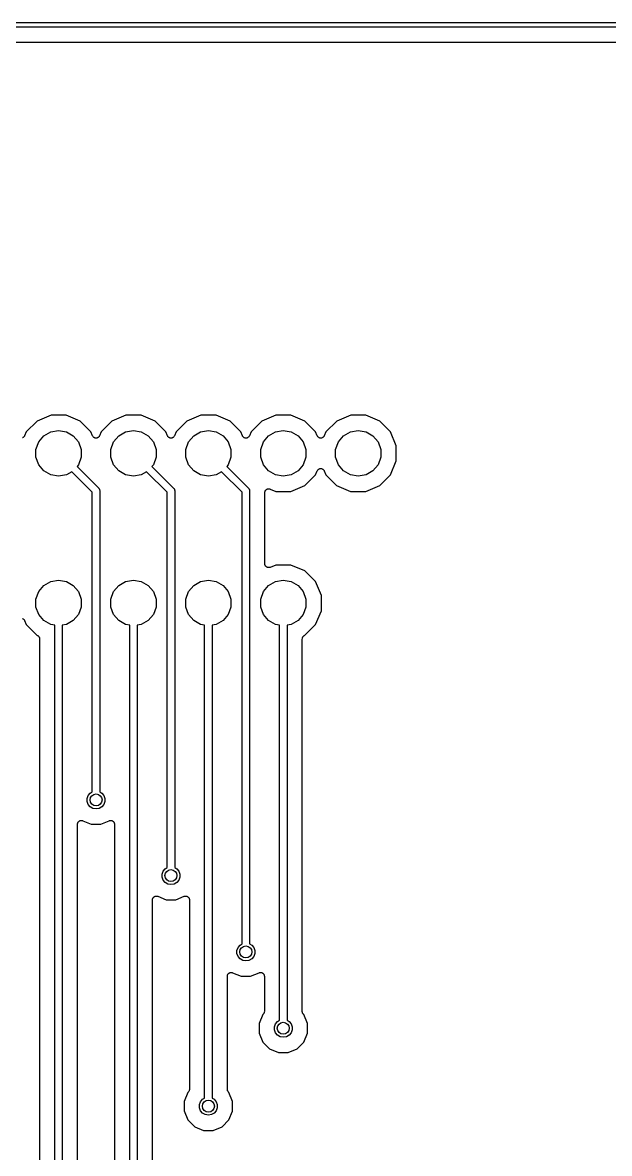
# Model space of a CAD drawing. Extents: x 70 to 225, y -126 to -70.
# Drawn here: x 166.54 to 186.12, y -107.48 to -69.72 of the extents above; entities that cross this region are included whole.
import ezdxf

# ---------------------------------------------------------------- set-up
doc = ezdxf.new("R2010")
doc.units = 0
doc.header["$MEASUREMENT"] = 0
doc.layers.add('BLACK', color=7, linetype='CONTINUOUS')

msp = doc.modelspace()

# ---------------------------------------------------------------- linework, layer by layer
at = {"layer": 'Black'}
for p, q in [((70.2, -69.725), (225.2, -69.725)), ((225.125, -69.875), (70.275, -69.875)), ((96.6081, -70.383), (202.217, -70.383)), ((167.023, -83.0301), (166.665, -83.387)), ((167.49, -82.8371), (167.023, -83.0301)), ((167.995, -82.8376), (167.49, -82.8371)), ((168.462, -83.0313), (167.995, -82.8376)), ((168.819, -83.3889), (168.462, -83.0313)), ((169.523, -83.0301), (169.165, -83.387)), ((169.99, -82.8371), (169.523, -83.0301)), ((170.495, -82.8376), (169.99, -82.8371)), ((170.962, -83.0313), (170.495, -82.8376)), ((171.319, -83.3889), (170.962, -83.0313)), ((172.023, -83.0301), (171.665, -83.387)), ((172.49, -82.8371), (172.023, -83.0301)), ((172.995, -82.8376), (172.49, -82.8371)), ((173.462, -83.0313), (172.995, -82.8376)), ((173.819, -83.3889), (173.462, -83.0313)), ((174.523, -83.0301), (174.165, -83.387)), ((174.99, -82.8371), (174.523, -83.0301)), ((175.495, -82.8376), (174.99, -82.8371)), ((175.962, -83.0313), (175.495, -82.8376)), ((176.319, -83.3889), (175.962, -83.0313)), ((177.023, -83.0301), (176.665, -83.387)), ((177.49, -82.8371), (177.023, -83.0301)), ((177.995, -82.8376), (177.49, -82.8371)), ((178.462, -83.0313), (177.995, -82.8376)), ((178.819, -83.3889), (178.462, -83.0313)), ((166.665, -83.387), (166.609, -83.5233)), ((167.25, -83.5214), (167.48, -83.3886)), ((167.48, -83.3886), (167.741, -83.3424)), ((167.741, -83.3424), (168.003, -83.3886)), ((168.003, -83.3886), (168.233, -83.5214)), ((168.874, -83.5231), (168.819, -83.3889)), ((169.165, -83.387), (169.109, -83.5233)), ((169.75, -83.5214), (169.98, -83.3886)), ((169.98, -83.3886), (170.241, -83.3424)), ((170.241, -83.3424), (170.503, -83.3886)), ((170.503, -83.3886), (170.733, -83.5214)), ((171.374, -83.5231), (171.319, -83.3889)), ((171.665, -83.387), (171.609, -83.5233)), ((172.25, -83.5214), (172.48, -83.3886)), ((172.48, -83.3886), (172.741, -83.3424)), ((172.741, -83.3424), (173.003, -83.3886)), ((173.003, -83.3886), (173.233, -83.5214)), ((173.874, -83.5231), (173.819, -83.3889)), ((174.165, -83.387), (174.109, -83.5233)), ((174.75, -83.5214), (174.98, -83.3886)), ((174.98, -83.3886), (175.241, -83.3424)), ((175.241, -83.3424), (175.503, -83.3886)), ((175.503, -83.3886), (175.733, -83.5214)), ((176.374, -83.5231), (176.319, -83.3889)), ((176.665, -83.387), (176.609, -83.5233)), ((177.25, -83.5214), (177.48, -83.3886)), ((177.48, -83.3886), (177.741, -83.3424)), ((177.741, -83.3424), (178.003, -83.3886)), ((178.003, -83.3886), (178.233, -83.5214)), ((179.012, -83.8558), (178.819, -83.3889)), ((166.55, -83.5873), (166.534, -83.5922)), ((166.554, -83.5839), (166.55, -83.5873)), ((166.56, -83.5817), (166.554, -83.5839)), ((166.572, -83.5705), (166.56, -83.5817)), ((166.585, -83.5604), (166.572, -83.5705)), ((166.588, -83.5557), (166.585, -83.5604)), ((166.592, -83.552), (166.588, -83.5557)), ((166.6, -83.5372), (166.592, -83.552)), ((166.609, -83.5233), (166.6, -83.5372)), ((166.988, -83.9745), (167.079, -83.7249)), ((167.079, -83.7249), (167.25, -83.5214)), ((168.233, -83.5214), (168.404, -83.7249)), ((168.404, -83.7249), (168.495, -83.9745)), ((168.883, -83.5371), (168.874, -83.5231)), ((168.891, -83.5518), (168.883, -83.5371)), ((168.895, -83.5556), (168.891, -83.5518)), ((168.898, -83.5603), (168.895, -83.5556)), ((168.911, -83.5704), (168.898, -83.5603)), ((168.923, -83.5816), (168.911, -83.5704)), ((168.928, -83.5838), (168.923, -83.5816)), ((168.933, -83.5872), (168.928, -83.5838)), ((168.949, -83.5922), (168.933, -83.5872)), ((168.964, -83.5985), (168.949, -83.5922)), ((168.969, -83.5988), (168.964, -83.5985)), ((168.975, -83.6005), (168.969, -83.5988)), ((168.991, -83.5998), (168.975, -83.6005)), ((169.008, -83.6005), (168.991, -83.5998)), ((169.013, -83.5988), (169.008, -83.6005)), ((169.019, -83.5986), (169.013, -83.5988)), ((169.034, -83.5922), (169.019, -83.5986)), ((169.05, -83.5873), (169.034, -83.5922)), ((169.054, -83.5839), (169.05, -83.5873)), ((169.06, -83.5817), (169.054, -83.5839)), ((169.072, -83.5705), (169.06, -83.5817)), ((169.085, -83.5604), (169.072, -83.5705)), ((169.088, -83.5557), (169.085, -83.5604)), ((169.092, -83.552), (169.088, -83.5557)), ((169.1, -83.5372), (169.092, -83.552)), ((169.109, -83.5233), (169.1, -83.5372)), ((169.488, -83.9745), (169.579, -83.7249)), ((169.579, -83.7249), (169.75, -83.5214)), ((170.733, -83.5214), (170.904, -83.7249)), ((170.904, -83.7249), (170.995, -83.9745)), ((171.383, -83.5371), (171.374, -83.5231)), ((171.391, -83.5518), (171.383, -83.5371)), ((171.395, -83.5556), (171.391, -83.5518)), ((171.398, -83.5603), (171.395, -83.5556)), ((171.411, -83.5704), (171.398, -83.5603)), ((171.423, -83.5816), (171.411, -83.5704)), ((171.428, -83.5838), (171.423, -83.5816)), ((171.433, -83.5872), (171.428, -83.5838)), ((171.449, -83.5922), (171.433, -83.5872)), ((171.464, -83.5985), (171.449, -83.5922)), ((171.469, -83.5988), (171.464, -83.5985)), ((171.475, -83.6005), (171.469, -83.5988)), ((171.491, -83.5998), (171.475, -83.6005)), ((171.508, -83.6005), (171.491, -83.5998)), ((171.513, -83.5988), (171.508, -83.6005)), ((171.519, -83.5986), (171.513, -83.5988)), ((171.534, -83.5922), (171.519, -83.5986)), ((171.55, -83.5873), (171.534, -83.5922)), ((171.554, -83.5839), (171.55, -83.5873)), ((171.56, -83.5817), (171.554, -83.5839)), ((171.572, -83.5705), (171.56, -83.5817)), ((171.585, -83.5604), (171.572, -83.5705)), ((171.588, -83.5557), (171.585, -83.5604)), ((171.592, -83.552), (171.588, -83.5557)), ((171.6, -83.5372), (171.592, -83.552)), ((171.609, -83.5233), (171.6, -83.5372)), ((171.988, -83.9745), (172.079, -83.7249)), ((172.079, -83.7249), (172.25, -83.5214)), ((173.233, -83.5214), (173.404, -83.7249)), ((173.404, -83.7249), (173.495, -83.9745)), ((173.883, -83.5371), (173.874, -83.5231)), ((173.891, -83.5518), (173.883, -83.5371)), ((173.895, -83.5556), (173.891, -83.5518)), ((173.898, -83.5603), (173.895, -83.5556)), ((173.911, -83.5704), (173.898, -83.5603)), ((173.923, -83.5816), (173.911, -83.5704)), ((173.928, -83.5838), (173.923, -83.5816)), ((173.933, -83.5872), (173.928, -83.5838)), ((173.949, -83.5922), (173.933, -83.5872)), ((173.964, -83.5985), (173.949, -83.5922)), ((173.969, -83.5988), (173.964, -83.5985)), ((173.975, -83.6005), (173.969, -83.5988)), ((173.991, -83.5998), (173.975, -83.6005)), ((174.008, -83.6005), (173.991, -83.5998)), ((174.013, -83.5988), (174.008, -83.6005)), ((174.019, -83.5986), (174.013, -83.5988)), ((174.034, -83.5922), (174.019, -83.5986)), ((174.05, -83.5873), (174.034, -83.5922)), ((174.054, -83.5839), (174.05, -83.5873)), ((174.06, -83.5817), (174.054, -83.5839)), ((174.072, -83.5705), (174.06, -83.5817)), ((174.085, -83.5604), (174.072, -83.5705)), ((174.088, -83.5557), (174.085, -83.5604)), ((174.092, -83.552), (174.088, -83.5557)), ((174.1, -83.5372), (174.092, -83.552)), ((174.109, -83.5233), (174.1, -83.5372)), ((174.488, -83.9745), (174.579, -83.7249)), ((174.579, -83.7249), (174.75, -83.5214)), ((175.733, -83.5214), (175.904, -83.7249)), ((175.904, -83.7249), (175.995, -83.9745)), ((176.383, -83.5371), (176.374, -83.5231)), ((176.391, -83.5518), (176.383, -83.5371)), ((176.395, -83.5556), (176.391, -83.5518)), ((176.398, -83.5603), (176.395, -83.5556)), ((176.411, -83.5704), (176.398, -83.5603)), ((176.423, -83.5816), (176.411, -83.5704)), ((176.428, -83.5838), (176.423, -83.5816)), ((176.433, -83.5872), (176.428, -83.5838)), ((176.449, -83.5922), (176.433, -83.5872)), ((176.464, -83.5985), (176.449, -83.5922)), ((176.469, -83.5988), (176.464, -83.5985)), ((176.475, -83.6005), (176.469, -83.5988)), ((176.491, -83.5998), (176.475, -83.6005)), ((176.508, -83.6005), (176.491, -83.5998)), ((176.513, -83.5988), (176.508, -83.6005)), ((176.519, -83.5986), (176.513, -83.5988)), ((176.534, -83.5922), (176.519, -83.5986)), ((176.55, -83.5873), (176.534, -83.5922)), ((176.554, -83.5839), (176.55, -83.5873)), ((176.56, -83.5817), (176.554, -83.5839)), ((176.572, -83.5705), (176.56, -83.5817)), ((176.585, -83.5604), (176.572, -83.5705)), ((176.588, -83.5557), (176.585, -83.5604)), ((176.592, -83.552), (176.588, -83.5557)), ((176.6, -83.5372), (176.592, -83.552)), ((176.609, -83.5233), (176.6, -83.5372)), ((176.988, -83.9745), (177.079, -83.7249)), ((177.079, -83.7249), (177.25, -83.5214)), ((178.233, -83.5214), (178.404, -83.7249)), ((178.404, -83.7249), (178.495, -83.9745)), ((166.988, -84.2402), (166.988, -83.9745)), ((168.495, -83.9745), (168.495, -84.2402)), ((169.488, -84.2402), (169.488, -83.9745)), ((170.995, -83.9745), (170.995, -84.2402)), ((171.988, -84.2402), (171.988, -83.9745)), ((173.495, -83.9745), (173.495, -84.2402)), ((174.488, -84.2402), (174.488, -83.9745)), ((175.995, -83.9745), (175.995, -84.2402)), ((176.988, -84.2402), (176.988, -83.9745)), ((178.495, -83.9745), (178.495, -84.2402)), ((179.011, -84.3611), (179.012, -83.8558)), ((167.079, -84.4898), (166.988, -84.2402)), ((167.25, -84.6933), (167.079, -84.4898)), ((168.404, -84.4898), (168.357, -84.5459)), ((168.357, -84.5459), (169.08, -85.2689)), ((168.495, -84.2402), (168.404, -84.4898)), ((169.579, -84.4898), (169.488, -84.2402)), ((169.75, -84.6933), (169.579, -84.4898)), ((170.904, -84.4898), (170.857, -84.5459)), ((170.857, -84.5459), (171.58, -85.2689)), ((170.995, -84.2402), (170.904, -84.4898)), ((172.079, -84.4898), (171.988, -84.2402)), ((172.25, -84.6933), (172.079, -84.4898)), ((173.404, -84.4898), (173.357, -84.5459)), ((173.357, -84.5459), (174.08, -85.2689)), ((173.495, -84.2402), (173.404, -84.4898)), ((174.579, -84.4898), (174.488, -84.2402)), ((174.75, -84.6933), (174.579, -84.4898)), ((175.904, -84.4898), (175.733, -84.6933)), ((175.995, -84.2402), (175.904, -84.4898)), ((177.079, -84.4898), (176.988, -84.2402)), ((177.25, -84.6933), (177.079, -84.4898)), ((178.404, -84.4898), (178.233, -84.6933)), ((178.495, -84.2402), (178.404, -84.4898)), ((178.817, -84.8277), (179.011, -84.3611)), ((167.48, -84.8261), (167.25, -84.6933)), ((167.741, -84.8722), (167.48, -84.8261)), ((168.003, -84.8261), (167.741, -84.8722)), ((168.181, -84.7235), (168.003, -84.8261)), ((168.866, -85.4091), (168.181, -84.7235)), ((169.98, -84.8261), (169.75, -84.6933)), ((170.241, -84.8722), (169.98, -84.8261)), ((170.503, -84.8261), (170.241, -84.8722)), ((170.681, -84.7235), (170.503, -84.8261)), ((171.366, -85.4091), (170.681, -84.7235)), ((172.48, -84.8261), (172.25, -84.6933)), ((172.741, -84.8722), (172.48, -84.8261)), ((173.003, -84.8261), (172.741, -84.8722)), ((173.181, -84.7235), (173.003, -84.8261)), ((173.866, -85.4091), (173.181, -84.7235)), ((174.98, -84.8261), (174.75, -84.6933)), ((175.241, -84.8722), (174.98, -84.8261)), ((175.503, -84.8261), (175.241, -84.8722)), ((175.733, -84.6933), (175.503, -84.8261)), ((175.96, -85.1846), (176.317, -84.8277)), ((176.317, -84.8277), (176.374, -84.6914)), ((176.374, -84.6914), (176.383, -84.6774)), ((176.383, -84.6774), (176.391, -84.6627)), ((176.391, -84.6627), (176.395, -84.6589)), ((176.395, -84.6589), (176.398, -84.6542)), ((176.398, -84.6542), (176.411, -84.6441)), ((176.411, -84.6441), (176.423, -84.6329)), ((176.423, -84.6329), (176.428, -84.6308)), ((176.428, -84.6308), (176.433, -84.6274)), ((176.433, -84.6274), (176.449, -84.6224)), ((176.449, -84.6224), (176.464, -84.6161)), ((176.464, -84.6161), (176.469, -84.6159)), ((176.469, -84.6159), (176.475, -84.6142)), ((176.475, -84.6142), (176.491, -84.6149)), ((176.491, -84.6149), (176.508, -84.6142)), ((176.508, -84.6142), (176.513, -84.6159)), ((176.513, -84.6159), (176.519, -84.6161)), ((176.519, -84.6161), (176.534, -84.6225)), ((176.534, -84.6225), (176.55, -84.6275)), ((176.55, -84.6275), (176.554, -84.6309)), ((176.554, -84.6309), (176.56, -84.6331)), ((176.56, -84.6331), (176.572, -84.6443)), ((176.572, -84.6443), (176.585, -84.6544)), ((176.585, -84.6544), (176.588, -84.6591)), ((176.588, -84.6591), (176.592, -84.6629)), ((176.592, -84.6629), (176.6, -84.6776)), ((176.6, -84.6776), (176.609, -84.6916)), ((176.609, -84.6916), (176.664, -84.8258)), ((176.664, -84.8258), (177.021, -85.1834)), ((177.48, -84.8261), (177.25, -84.6933)), ((177.741, -84.8722), (177.48, -84.8261)), ((178.003, -84.8261), (177.741, -84.8722)), ((178.233, -84.6933), (178.003, -84.8261)), ((178.46, -85.1846), (178.817, -84.8277)), ((169.08, -85.2689), (169.083, -85.2734)), ((169.083, -85.2734), (169.087, -85.277)), ((169.087, -85.277), (169.095, -85.2911)), ((169.095, -85.2911), (169.105, -85.3045)), ((169.105, -85.3045), (169.106, -85.3098)), ((169.106, -85.3098), (169.109, -85.3146)), ((169.109, -85.3146), (169.112, -85.3307)), ((169.112, -85.3307), (169.116, -85.3464)), ((171.58, -85.2689), (171.583, -85.2734)), ((171.583, -85.2734), (171.587, -85.277)), ((171.587, -85.277), (171.595, -85.2911)), ((171.595, -85.2911), (171.605, -85.3045)), ((171.605, -85.3045), (171.606, -85.3098)), ((171.606, -85.3098), (171.609, -85.3146)), ((171.609, -85.3146), (171.612, -85.3307)), ((171.612, -85.3307), (171.616, -85.3464)), ((174.08, -85.2689), (174.083, -85.2734)), ((174.083, -85.2734), (174.087, -85.277)), ((174.087, -85.277), (174.095, -85.2911)), ((174.095, -85.2911), (174.105, -85.3045)), ((174.105, -85.3045), (174.106, -85.3098)), ((174.106, -85.3098), (174.109, -85.3146)), ((174.109, -85.3146), (174.112, -85.3307)), ((174.112, -85.3307), (174.116, -85.3464)), ((174.654, -85.3349), (174.665, -85.3259)), ((174.665, -85.3259), (174.674, -85.3157)), ((174.674, -85.3157), (174.681, -85.3119)), ((174.681, -85.3119), (174.688, -85.3065)), ((174.688, -85.3065), (174.701, -85.3018)), ((174.701, -85.3018), (174.713, -85.2954)), ((174.713, -85.2954), (174.721, -85.2943)), ((174.721, -85.2943), (174.729, -85.2914)), ((174.729, -85.2914), (174.743, -85.2914)), ((174.743, -85.2914), (174.757, -85.2896)), ((174.757, -85.2896), (174.765, -85.2914)), ((174.765, -85.2914), (174.773, -85.2914)), ((174.773, -85.2914), (174.786, -85.2962)), ((174.786, -85.2962), (174.8, -85.2992)), ((174.8, -85.2992), (174.988, -85.3771)), ((175.493, -85.3776), (175.96, -85.1846)), ((177.021, -85.1834), (177.488, -85.3771)), ((177.993, -85.3776), (178.46, -85.1846)), ((168.866, -95.4121), (168.866, -85.4091)), ((169.116, -85.3464), (169.115, -85.3519)), ((169.115, -85.3519), (169.116, -85.3573)), ((169.116, -85.3573), (169.116, -95.4121)), ((171.366, -97.9371), (171.366, -85.4091)), ((171.616, -85.3464), (171.615, -85.3519)), ((171.615, -85.3519), (171.616, -85.3573)), ((171.616, -85.3573), (171.616, -97.9371)), ((173.866, -100.487), (173.866, -85.4091)), ((174.116, -85.3464), (174.115, -85.3519)), ((174.115, -85.3519), (174.116, -85.3573)), ((174.116, -85.3573), (174.116, -100.487)), ((174.624, -85.4165), (174.627, -85.4028)), ((174.624, -87.0228), (174.624, -85.4165)), ((174.627, -85.3889), (174.631, -85.3813)), ((174.627, -85.4028), (174.627, -85.3889)), ((174.631, -85.3813), (174.632, -85.3731)), ((174.632, -85.3731), (174.639, -85.361)), ((174.639, -85.361), (174.644, -85.3482)), ((174.644, -85.3482), (174.65, -85.3421)), ((174.65, -85.3421), (174.654, -85.3349)), ((174.988, -85.3771), (175.493, -85.3776)), ((177.488, -85.3771), (177.993, -85.3776)), ((174.624, -87.7982), (174.624, -87.0228)), ((174.627, -87.8118), (174.624, -87.7982)), ((174.627, -87.8256), (174.627, -87.8118)), ((174.631, -87.8334), (174.627, -87.8256)), ((174.632, -87.8417), (174.631, -87.8334)), ((174.639, -87.8536), (174.632, -87.8417)), ((174.644, -87.8664), (174.639, -87.8536)), ((174.65, -87.8726), (174.644, -87.8664)), ((174.654, -87.8799), (174.65, -87.8726)), ((174.665, -87.8888), (174.654, -87.8799)), ((174.674, -87.8989), (174.665, -87.8888)), ((174.681, -87.9028), (174.674, -87.8989)), ((174.688, -87.9082), (174.681, -87.9028)), ((174.701, -87.9129), (174.688, -87.9082)), ((174.713, -87.9193), (174.701, -87.9129)), ((174.721, -87.9204), (174.713, -87.9193)), ((174.729, -87.9233), (174.721, -87.9204)), ((174.743, -87.9233), (174.729, -87.9233)), ((174.757, -87.9251), (174.743, -87.9233)), ((174.765, -87.9233), (174.757, -87.9251)), ((174.773, -87.9233), (174.765, -87.9233)), ((174.786, -87.9186), (174.773, -87.9233)), ((174.8, -87.9156), (174.786, -87.9186)), ((174.99, -87.8371), (174.8, -87.9156)), ((175.495, -87.8376), (174.99, -87.8371)), ((175.962, -88.0313), (175.495, -87.8376)), ((167.48, -88.3886), (167.741, -88.3424)), ((167.741, -88.3424), (168.003, -88.3886)), ((169.98, -88.3886), (170.241, -88.3424)), ((170.241, -88.3424), (170.503, -88.3886)), ((172.48, -88.3886), (172.741, -88.3424)), ((172.741, -88.3424), (173.003, -88.3886)), ((174.98, -88.3886), (175.241, -88.3424)), ((175.241, -88.3424), (175.503, -88.3886)), ((176.319, -88.3889), (175.962, -88.0313)), ((166.988, -88.9745), (167.079, -88.7249)), ((167.079, -88.7249), (167.25, -88.5214)), ((167.25, -88.5214), (167.48, -88.3886)), ((168.003, -88.3886), (168.233, -88.5214)), ((168.233, -88.5214), (168.404, -88.7249)), ((168.404, -88.7249), (168.495, -88.9745)), ((169.488, -88.9745), (169.579, -88.7249)), ((169.579, -88.7249), (169.75, -88.5214)), ((169.75, -88.5214), (169.98, -88.3886)), ((170.503, -88.3886), (170.733, -88.5214)), ((170.733, -88.5214), (170.904, -88.7249)), ((170.904, -88.7249), (170.995, -88.9745)), ((171.988, -88.9745), (172.079, -88.7249)), ((172.079, -88.7249), (172.25, -88.5214)), ((172.25, -88.5214), (172.48, -88.3886)), ((173.003, -88.3886), (173.233, -88.5214)), ((173.233, -88.5214), (173.404, -88.7249)), ((173.404, -88.7249), (173.495, -88.9745)), ((174.488, -88.9745), (174.579, -88.7249)), ((174.579, -88.7249), (174.75, -88.5214)), ((174.75, -88.5214), (174.98, -88.3886)), ((175.503, -88.3886), (175.733, -88.5214)), ((175.733, -88.5214), (175.904, -88.7249)), ((175.904, -88.7249), (175.995, -88.9745)), ((176.512, -88.8558), (176.319, -88.3889)), ((166.988, -89.2402), (166.988, -88.9745)), ((168.495, -88.9745), (168.495, -89.2402)), ((169.488, -89.2402), (169.488, -88.9745)), ((170.995, -88.9745), (170.995, -89.2402)), ((171.988, -89.2402), (171.988, -88.9745)), ((173.495, -88.9745), (173.495, -89.2402)), ((174.488, -89.2402), (174.488, -88.9745)), ((175.995, -88.9745), (175.995, -89.2402)), ((176.511, -89.3611), (176.512, -88.8558)), ((167.079, -89.4898), (166.988, -89.2402)), ((168.495, -89.2402), (168.404, -89.4898)), ((169.579, -89.4898), (169.488, -89.2402)), ((170.995, -89.2402), (170.904, -89.4898)), ((172.079, -89.4898), (171.988, -89.2402)), ((173.495, -89.2402), (173.404, -89.4898)), ((174.579, -89.4898), (174.488, -89.2402)), ((175.995, -89.2402), (175.904, -89.4898)), ((176.317, -89.8277), (176.511, -89.3611)), ((166.534, -89.6225), (166.55, -89.6275)), ((166.55, -89.6275), (166.554, -89.6309)), ((166.554, -89.6309), (166.56, -89.6331)), ((166.56, -89.6331), (166.572, -89.6443)), ((166.572, -89.6443), (166.585, -89.6544)), ((166.585, -89.6544), (166.588, -89.6591)), ((166.588, -89.6591), (166.592, -89.6629)), ((166.592, -89.6629), (166.6, -89.6776)), ((166.6, -89.6776), (166.609, -89.6916)), ((166.609, -89.6916), (166.664, -89.8258)), ((166.664, -89.8258), (167.021, -90.1834)), ((167.25, -89.6933), (167.079, -89.4898)), ((167.48, -89.8261), (167.25, -89.6933)), ((167.616, -89.8502), (167.48, -89.8261)), ((167.616, -110.483), (167.616, -89.8502)), ((168.003, -89.8261), (167.866, -89.8502)), ((167.866, -89.8502), (167.866, -110.483)), ((168.233, -89.6933), (168.003, -89.8261)), ((168.404, -89.4898), (168.233, -89.6933)), ((169.75, -89.6933), (169.579, -89.4898)), ((169.98, -89.8261), (169.75, -89.6933)), ((170.116, -89.8502), (169.98, -89.8261)), ((170.116, -107.958), (170.116, -89.8502)), ((170.503, -89.8261), (170.366, -89.8502)), ((170.366, -89.8502), (170.366, -107.958)), ((170.733, -89.6933), (170.503, -89.8261)), ((170.904, -89.4898), (170.733, -89.6933)), ((172.25, -89.6933), (172.079, -89.4898)), ((172.48, -89.8261), (172.25, -89.6933)), ((172.616, -89.8502), (172.48, -89.8261)), ((172.616, -105.637), (172.616, -89.8502)), ((173.003, -89.8261), (172.866, -89.8502)), ((172.866, -89.8502), (172.866, -105.637)), ((173.233, -89.6933), (173.003, -89.8261)), ((173.404, -89.4898), (173.233, -89.6933)), ((174.75, -89.6933), (174.579, -89.4898)), ((174.98, -89.8261), (174.75, -89.6933)), ((175.116, -89.8502), (174.98, -89.8261)), ((175.116, -102.883), (175.116, -89.8502)), ((175.503, -89.8261), (175.366, -89.8502)), ((175.366, -89.8502), (175.366, -102.883)), ((175.733, -89.6933), (175.503, -89.8261)), ((175.904, -89.4898), (175.733, -89.6933)), ((175.96, -90.1846), (176.317, -89.8277)), ((167.021, -90.1834), (167.03, -90.1871)), ((167.03, -90.1871), (167.037, -90.1916)), ((167.037, -90.1916), (167.045, -90.1944)), ((167.045, -90.1944), (167.056, -90.2034)), ((167.056, -90.2034), (167.067, -90.2108)), ((167.067, -90.2108), (167.072, -90.2174)), ((167.072, -90.2174), (167.079, -90.2228)), ((167.079, -90.2228), (167.086, -90.2348)), ((167.086, -90.2348), (167.094, -90.2459)), ((175.889, -90.2461), (175.897, -90.2352)), ((175.897, -90.2352), (175.904, -90.2232)), ((175.904, -90.2232), (175.911, -90.2178)), ((175.911, -90.2178), (175.916, -90.2112)), ((175.916, -90.2112), (175.927, -90.2037)), ((175.927, -90.2037), (175.938, -90.1949)), ((175.938, -90.1949), (175.946, -90.192)), ((175.946, -90.192), (175.953, -90.1875)), ((175.953, -90.1875), (175.96, -90.1846)), ((167.094, -90.2459), (167.097, -90.2538)), ((167.097, -90.2538), (167.101, -90.261)), ((167.101, -90.261), (167.103, -90.2747)), ((167.103, -90.2747), (167.107, -90.2879)), ((167.107, -90.2879), (167.107, -90.2962)), ((167.107, -90.2962), (167.108, -90.3044)), ((167.108, -90.3044), (167.108, -110.345)), ((175.874, -90.3049), (175.876, -90.2966)), ((175.874, -102.745), (175.874, -90.3049)), ((175.875, -90.2882), (175.88, -90.275)), ((175.876, -90.2966), (175.875, -90.2882)), ((175.88, -90.275), (175.882, -90.2614)), ((175.882, -90.2614), (175.886, -90.2541)), ((175.886, -90.2541), (175.889, -90.2461)), ((168.731, -95.5318), (168.798, -95.4516)), ((168.798, -95.4516), (168.866, -95.4121)), ((169.116, -95.4121), (169.185, -95.4516)), ((169.185, -95.4516), (169.252, -95.5318)), ((168.695, -95.63), (168.731, -95.5318)), ((168.695, -95.7346), (168.695, -95.63)), ((168.731, -95.8329), (168.695, -95.7346)), ((168.798, -95.913), (168.731, -95.8329)), ((169.252, -95.8329), (169.185, -95.913)), ((169.252, -95.5318), (169.288, -95.63)), ((169.288, -95.7346), (169.252, -95.8329)), ((169.288, -95.63), (169.288, -95.7346)), ((168.888, -95.9653), (168.798, -95.913)), ((168.991, -95.9835), (168.888, -95.9653)), ((169.094, -95.9653), (168.991, -95.9835)), ((169.185, -95.913), (169.094, -95.9653)), ((168.374, -96.4913), (168.377, -96.4776)), ((168.374, -110.345), (168.374, -96.4913)), ((168.377, -96.4637), (168.381, -96.456)), ((168.377, -96.4776), (168.377, -96.4637)), ((168.381, -96.456), (168.382, -96.4478)), ((168.382, -96.4478), (168.389, -96.4358)), ((168.389, -96.4358), (168.394, -96.4229)), ((168.394, -96.4229), (168.4, -96.4168)), ((168.4, -96.4168), (168.404, -96.4096)), ((168.404, -96.4096), (168.415, -96.4007)), ((168.415, -96.4007), (168.424, -96.3904)), ((168.424, -96.3904), (168.431, -96.3866)), ((168.431, -96.3866), (168.438, -96.3813)), ((168.438, -96.3813), (168.451, -96.3765)), ((168.451, -96.3765), (168.463, -96.3701)), ((168.463, -96.3701), (168.471, -96.369)), ((168.471, -96.369), (168.479, -96.3662)), ((168.479, -96.3662), (168.493, -96.3662)), ((168.493, -96.3662), (168.507, -96.3644)), ((168.507, -96.3644), (168.515, -96.3662)), ((168.515, -96.3662), (168.523, -96.3662)), ((168.523, -96.3662), (168.536, -96.371)), ((168.536, -96.371), (168.55, -96.374)), ((168.55, -96.374), (168.83, -96.4902)), ((168.83, -96.4902), (169.151, -96.4905)), ((169.151, -96.4905), (169.433, -96.3742)), ((169.433, -96.3742), (169.446, -96.3712)), ((169.446, -96.3712), (169.459, -96.3665)), ((169.459, -96.3665), (169.468, -96.3665)), ((169.468, -96.3665), (169.476, -96.3647)), ((169.476, -96.3647), (169.49, -96.3665)), ((169.49, -96.3665), (169.503, -96.3665)), ((169.503, -96.3665), (169.511, -96.3693)), ((169.511, -96.3693), (169.52, -96.3705)), ((169.52, -96.3705), (169.532, -96.3768)), ((169.532, -96.3768), (169.545, -96.3816)), ((169.545, -96.3816), (169.551, -96.387)), ((169.551, -96.387), (169.559, -96.3909)), ((169.559, -96.3909), (169.568, -96.401)), ((169.568, -96.401), (169.579, -96.4099)), ((169.579, -96.4099), (169.583, -96.4172)), ((169.583, -96.4172), (169.589, -96.4234)), ((169.589, -96.4234), (169.594, -96.4362)), ((169.594, -96.4362), (169.601, -96.4481)), ((169.601, -96.4481), (169.602, -96.4564)), ((169.602, -96.4564), (169.605, -96.4642)), ((169.605, -96.4642), (169.606, -96.478)), ((169.606, -96.478), (169.608, -96.4915)), ((169.608, -96.4915), (169.608, -107.82)), ((171.195, -98.155), (171.231, -98.0568)), ((171.195, -98.2596), (171.195, -98.155)), ((171.231, -98.0568), (171.298, -97.9766)), ((171.298, -97.9766), (171.366, -97.9371)), ((171.616, -97.9371), (171.685, -97.9766)), ((171.685, -97.9766), (171.752, -98.0568)), ((171.752, -98.0568), (171.788, -98.155)), ((171.788, -98.155), (171.788, -98.2596)), ((171.231, -98.3579), (171.195, -98.2596)), ((171.298, -98.438), (171.231, -98.3579)), ((171.388, -98.4903), (171.298, -98.438)), ((171.491, -98.5085), (171.388, -98.4903)), ((171.594, -98.4903), (171.491, -98.5085)), ((171.685, -98.438), (171.594, -98.4903)), ((171.752, -98.3579), (171.685, -98.438)), ((171.788, -98.2596), (171.752, -98.3579)), ((170.904, -98.9346), (170.915, -98.9257)), ((170.915, -98.9257), (170.924, -98.9154)), ((170.924, -98.9154), (170.931, -98.9116)), ((170.931, -98.9116), (170.938, -98.9063)), ((170.938, -98.9063), (170.951, -98.9015)), ((170.951, -98.9015), (170.963, -98.8951)), ((170.963, -98.8951), (170.971, -98.894)), ((170.971, -98.894), (170.979, -98.8912)), ((170.979, -98.8912), (170.993, -98.8912)), ((170.993, -98.8912), (171.007, -98.8894)), ((171.007, -98.8894), (171.015, -98.8912)), ((171.015, -98.8912), (171.023, -98.8912)), ((171.023, -98.8912), (171.036, -98.896)), ((171.036, -98.896), (171.05, -98.899)), ((171.05, -98.899), (171.33, -99.0152)), ((171.651, -99.0155), (171.933, -98.8992)), ((171.933, -98.8992), (171.946, -98.8962)), ((171.946, -98.8962), (171.959, -98.8915)), ((171.959, -98.8915), (171.968, -98.8915)), ((171.968, -98.8915), (171.976, -98.8897)), ((171.976, -98.8897), (171.99, -98.8915)), ((171.99, -98.8915), (172.003, -98.8915)), ((172.003, -98.8915), (172.011, -98.8943)), ((172.011, -98.8943), (172.02, -98.8955)), ((172.02, -98.8955), (172.032, -98.9018)), ((172.032, -98.9018), (172.045, -98.9066)), ((172.045, -98.9066), (172.051, -98.912)), ((172.051, -98.912), (172.059, -98.9159)), ((172.059, -98.9159), (172.068, -98.926)), ((172.068, -98.926), (172.079, -98.9349)), ((170.874, -99.0163), (170.877, -99.0026)), ((170.874, -107.82), (170.874, -99.0163)), ((170.877, -98.9887), (170.881, -98.981)), ((170.877, -99.0026), (170.877, -98.9887)), ((170.881, -98.981), (170.882, -98.9728)), ((170.882, -98.9728), (170.889, -98.9608)), ((170.889, -98.9608), (170.894, -98.9479)), ((170.894, -98.9479), (170.9, -98.9418)), ((170.9, -98.9418), (170.904, -98.9346)), ((171.33, -99.0152), (171.651, -99.0155)), ((172.079, -98.9349), (172.083, -98.9422)), ((172.083, -98.9422), (172.089, -98.9484)), ((172.089, -98.9484), (172.094, -98.9612)), ((172.094, -98.9612), (172.101, -98.9731)), ((172.101, -98.9731), (172.102, -98.9814)), ((172.102, -98.9814), (172.105, -98.9892)), ((172.105, -98.9892), (172.106, -99.003)), ((172.106, -99.003), (172.108, -99.0165)), ((172.108, -99.0165), (172.108, -105.345)), ((173.695, -100.705), (173.731, -100.607)), ((173.695, -100.81), (173.695, -100.705)), ((173.731, -100.908), (173.695, -100.81)), ((173.731, -100.607), (173.798, -100.527)), ((173.798, -100.527), (173.866, -100.487)), ((174.116, -100.487), (174.185, -100.527)), ((174.185, -100.527), (174.252, -100.607)), ((174.252, -100.607), (174.288, -100.705)), ((174.288, -100.81), (174.252, -100.908)), ((174.288, -100.705), (174.288, -100.81)), ((173.798, -100.988), (173.731, -100.908)), ((173.888, -101.04), (173.798, -100.988)), ((173.991, -101.058), (173.888, -101.04)), ((174.094, -101.04), (173.991, -101.058)), ((174.185, -100.988), (174.094, -101.04)), ((174.252, -100.908), (174.185, -100.988)), ((173.374, -101.566), (173.377, -101.553)), ((173.374, -105.345), (173.374, -101.566)), ((173.377, -101.539), (173.381, -101.531)), ((173.377, -101.553), (173.377, -101.539)), ((173.381, -101.531), (173.382, -101.523)), ((173.382, -101.523), (173.389, -101.511)), ((173.389, -101.511), (173.394, -101.498)), ((173.394, -101.498), (173.4, -101.492)), ((173.4, -101.492), (173.404, -101.485)), ((173.404, -101.485), (173.415, -101.476)), ((173.415, -101.476), (173.424, -101.465)), ((173.424, -101.465), (173.431, -101.462)), ((173.431, -101.462), (173.438, -101.456)), ((173.438, -101.456), (173.451, -101.452)), ((173.451, -101.452), (173.463, -101.445)), ((173.463, -101.445), (173.471, -101.444)), ((173.471, -101.444), (173.479, -101.441)), ((173.479, -101.441), (173.493, -101.441)), ((173.493, -101.441), (173.507, -101.439)), ((173.507, -101.439), (173.515, -101.441)), ((173.515, -101.441), (173.523, -101.441)), ((173.523, -101.441), (173.536, -101.446)), ((173.536, -101.446), (173.55, -101.449)), ((173.55, -101.449), (173.83, -101.565)), ((173.83, -101.565), (174.151, -101.565)), ((174.151, -101.565), (174.433, -101.449)), ((174.433, -101.449), (174.446, -101.446)), ((174.446, -101.446), (174.459, -101.441)), ((174.459, -101.441), (174.468, -101.441)), ((174.468, -101.441), (174.476, -101.44)), ((174.476, -101.44), (174.49, -101.441)), ((174.49, -101.441), (174.503, -101.441)), ((174.503, -101.441), (174.511, -101.444)), ((174.511, -101.444), (174.52, -101.445)), ((174.52, -101.445), (174.532, -101.452)), ((174.532, -101.452), (174.545, -101.457)), ((174.545, -101.457), (174.551, -101.462)), ((174.551, -101.462), (174.559, -101.466)), ((174.559, -101.466), (174.568, -101.476)), ((174.568, -101.476), (174.579, -101.485)), ((174.579, -101.485), (174.583, -101.492)), ((174.583, -101.492), (174.589, -101.498)), ((174.589, -101.498), (174.594, -101.511)), ((174.594, -101.511), (174.601, -101.523)), ((174.601, -101.523), (174.602, -101.531)), ((174.602, -101.531), (174.605, -101.539)), ((174.605, -101.539), (174.606, -101.553)), ((174.606, -101.553), (174.608, -101.567)), ((174.608, -101.567), (174.608, -102.745)), ((174.557, -102.849), (174.433, -103.146)), ((174.571, -102.835), (174.557, -102.849)), ((174.574, -102.83), (174.571, -102.835)), ((174.579, -102.827), (174.574, -102.83)), ((174.587, -102.812), (174.579, -102.827)), ((174.596, -102.799), (174.587, -102.812)), ((174.598, -102.793), (174.596, -102.799)), ((174.601, -102.788), (174.598, -102.793)), ((174.604, -102.772), (174.601, -102.788)), ((174.608, -102.756), (174.604, -102.772)), ((174.608, -102.745), (174.607, -102.75)), ((174.607, -102.75), (174.608, -102.756)), ((174.981, -103.157), (175.048, -103.077)), ((175.048, -103.077), (175.116, -103.037)), ((175.116, -103.037), (175.116, -102.883)), ((175.366, -102.883), (175.366, -103.037)), ((175.366, -103.037), (175.435, -103.077)), ((175.435, -103.077), (175.502, -103.157)), ((175.875, -102.751), (175.874, -102.745)), ((175.875, -102.756), (175.875, -102.751)), ((175.879, -102.772), (175.875, -102.756)), ((175.882, -102.789), (175.879, -102.772)), ((175.885, -102.793), (175.882, -102.789)), ((175.886, -102.799), (175.885, -102.793)), ((175.896, -102.812), (175.886, -102.799)), ((175.904, -102.827), (175.896, -102.812)), ((175.908, -102.83), (175.904, -102.827)), ((175.911, -102.835), (175.908, -102.83)), ((175.927, -102.85), (175.911, -102.835)), ((176.049, -103.147), (175.927, -102.85)), ((174.433, -103.146), (174.433, -103.467)), ((174.945, -103.255), (174.981, -103.157)), ((174.945, -103.36), (174.945, -103.255)), ((174.981, -103.458), (174.945, -103.36)), ((175.502, -103.157), (175.538, -103.255)), ((175.538, -103.36), (175.502, -103.458)), ((175.538, -103.255), (175.538, -103.36)), ((176.049, -103.469), (176.049, -103.147)), ((174.433, -103.467), (174.556, -103.764)), ((174.556, -103.764), (174.783, -103.992)), ((175.048, -103.538), (174.981, -103.458)), ((175.138, -103.59), (175.048, -103.538)), ((175.241, -103.608), (175.138, -103.59)), ((175.344, -103.59), (175.241, -103.608)), ((175.435, -103.538), (175.344, -103.59)), ((175.502, -103.458), (175.435, -103.538)), ((175.698, -103.993), (175.926, -103.766)), ((175.926, -103.766), (176.049, -103.469)), ((174.783, -103.992), (175.08, -104.115)), ((175.08, -104.115), (175.401, -104.115)), ((175.401, -104.115), (175.698, -103.993)), ((172.108, -105.345), (172.107, -105.35)), ((173.375, -105.351), (173.374, -105.345)), ((172.057, -105.449), (171.933, -105.746)), ((172.071, -105.435), (172.057, -105.449)), ((172.074, -105.43), (172.071, -105.435)), ((172.079, -105.427), (172.074, -105.43)), ((172.087, -105.412), (172.079, -105.427)), ((172.096, -105.399), (172.087, -105.412)), ((172.098, -105.393), (172.096, -105.399)), ((172.101, -105.388), (172.098, -105.393)), ((172.104, -105.372), (172.101, -105.388)), ((172.108, -105.356), (172.104, -105.372)), ((172.107, -105.35), (172.108, -105.356)), ((172.481, -105.757), (172.548, -105.677)), ((172.548, -105.677), (172.616, -105.637)), ((172.866, -105.637), (172.935, -105.677)), ((172.935, -105.677), (173.002, -105.757)), ((173.375, -105.356), (173.375, -105.351)), ((173.379, -105.372), (173.375, -105.356)), ((173.382, -105.389), (173.379, -105.372)), ((173.385, -105.393), (173.382, -105.389)), ((173.386, -105.399), (173.385, -105.393)), ((173.396, -105.412), (173.386, -105.399)), ((173.404, -105.427), (173.396, -105.412)), ((173.408, -105.43), (173.404, -105.427)), ((173.411, -105.435), (173.408, -105.43)), ((173.427, -105.45), (173.411, -105.435)), ((173.549, -105.747), (173.427, -105.45)), ((171.933, -105.746), (171.933, -106.067)), ((171.933, -106.067), (172.056, -106.364)), ((172.445, -105.855), (172.481, -105.757)), ((172.445, -105.96), (172.445, -105.855)), ((172.481, -106.058), (172.445, -105.96)), ((172.548, -106.138), (172.481, -106.058)), ((173.002, -106.058), (172.935, -106.138)), ((173.002, -105.757), (173.038, -105.855)), ((173.038, -105.96), (173.002, -106.058)), ((173.038, -105.855), (173.038, -105.96)), ((173.426, -106.366), (173.549, -106.069)), ((173.549, -106.069), (173.549, -105.747)), ((172.056, -106.364), (172.283, -106.592)), ((172.638, -106.19), (172.548, -106.138)), ((172.741, -106.208), (172.638, -106.19)), ((172.844, -106.19), (172.741, -106.208)), ((172.935, -106.138), (172.844, -106.19)), ((173.198, -106.593), (173.426, -106.366)), ((172.283, -106.592), (172.58, -106.715)), ((172.58, -106.715), (172.901, -106.715)), ((172.901, -106.715), (173.198, -106.593))]:
    msp.add_line(p, q, dxfattribs=at)
for centre in [(168.991, -95.6823), (171.491, -98.2073), (173.991, -100.757), (175.241, -103.307), (172.741, -105.907)]:
    msp.add_circle(centre, 0.2, dxfattribs=at)

doc.saveas('drawing.dxf')
